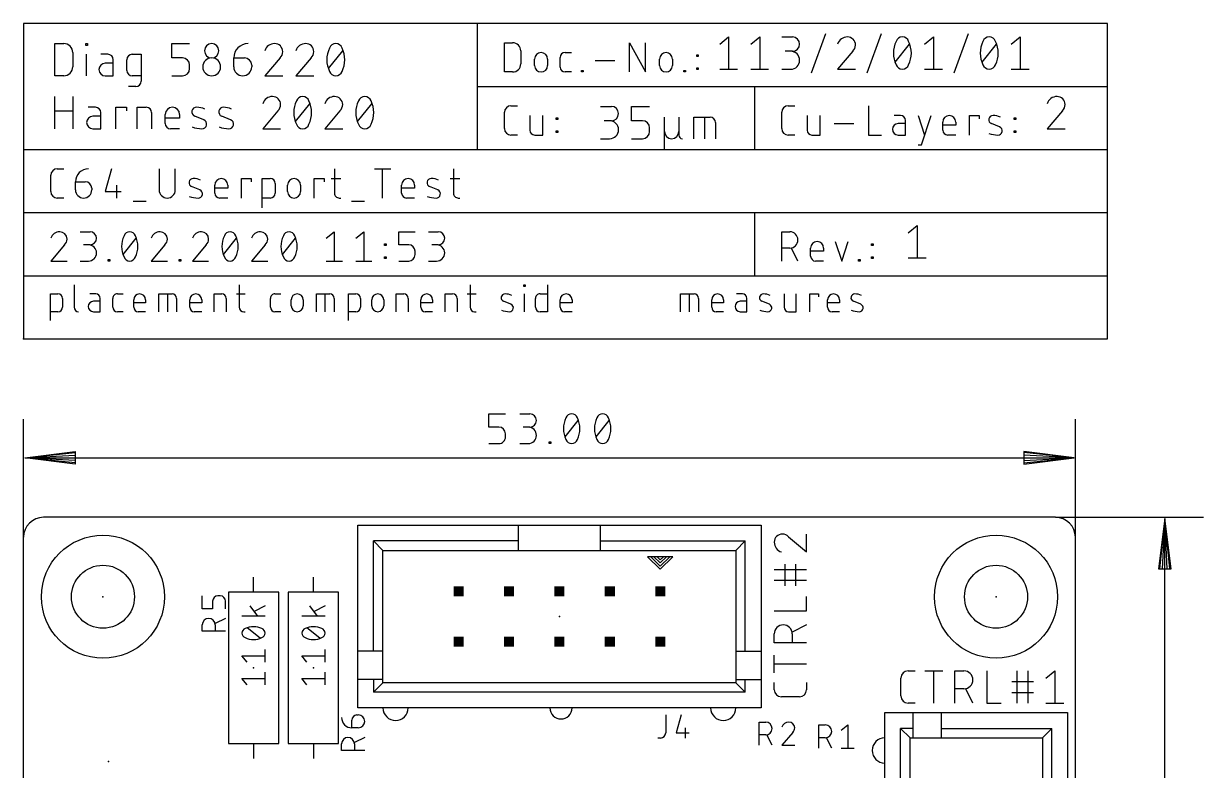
# Model space of a CAD drawing. Extents: x -7.6 to 60.9, y -11.6 to 79.9.
# Drawn here: x 0 to 59.5, y 42.2 to 79.9 of the extents above; entities that cross this region are included whole.
import ezdxf

# ---------------------------------------------------------------- set-up
doc = ezdxf.new("R2010")
doc.units = 0
for name, color, linetype in [('20', 30, 'CONTINUOUS'), ('21', 253, 'CONTINUOUS'), ('23', 7, 'CONTINUOUS'), ('25', 253, 'CONTINUOUS'), ('27', 253, 'CONTINUOUS'), ('47', 253, 'CONTINUOUS'), ('48', 213, 'CONTINUOUS'), ('51', 253, 'CONTINUOUS')]:
    doc.layers.add(name, color=color, linetype=linetype)

# ---------------------------------------------------------------- blocks, each defined once
blk = doc.blocks.new('RECT')
blk.add_solid([(-0.5, -0.5), (0.5, -0.5), (-0.5, 0.5), (0.5, 0.5)])

msp = doc.modelspace()

# ---------------------------------------------------------------- linework, layer by layer
at = {"layer": '20'}
for p, q in [((52, 55), (1, 55)), ((0, 1), (0, 54)), ((53, 1), (53, 54))]:
    msp.add_line(p, q, dxfattribs=at)
for centre, start, end in [((1, 54), 90, 180), ((52, 54), 0, 90)]:
    msp.add_arc(centre, 1, start, end, dxfattribs=at)
at = {"layer": '21'}
for p, q in [((2.5485, 66.7051), (2.5485, 65.5833)), ((10.8694, 66.7051), (10.8694, 65.5833)), ((22.5046, 66.7051), (22.5046, 65.5833)), ((25.2019, 66.6303), (25.2019, 66.7051)), ((25.2019, 66.7051), (25.2767, 66.7051)), ((25.2767, 66.6303), (25.2019, 66.6303)), ((25.2767, 66.7051), (25.2767, 66.6303)), ((26.3968, 66.7051), (26.3968, 65.3589)), ((1.3589, 64.9102), (1.3589, 66.2564)), ((1.3589, 66.2564), (1.7328, 66.2564)), ((1.9572, 66.032), (1.9572, 65.5833)), ((3.632, 66.2564), (3.3329, 66.2564)), ((3.8564, 65.3589), (3.8564, 66.032)), ((4.5006, 65.5833), (4.5006, 66.032)), ((4.725, 66.2564), (5.0241, 66.2564)), ((6.813, 65.3589), (6.813, 66.2564)), ((6.813, 66.2564), (7.4861, 66.2564)), ((7.2617, 65.3589), (7.2617, 66.2564)), ((7.7105, 66.032), (7.7105, 65.3589)), ((9.609, 65.3589), (9.609, 66.2564)), ((9.609, 66.2564), (9.983, 66.2564)), ((10.2074, 66.032), (10.2074, 65.3589)), ((10.7198, 66.2564), (11.1685, 66.2564)), ((12.44, 65.5833), (12.44, 66.032)), ((12.6643, 66.2564), (12.9635, 66.2564)), ((14.7524, 65.3589), (14.7524, 66.2564)), ((14.7524, 66.2564), (15.4255, 66.2564)), ((15.2011, 65.3589), (15.2011, 66.2564)), ((15.6498, 66.032), (15.6498, 65.3589)), ((16.3706, 64.9102), (16.3706, 66.2564)), ((16.3706, 66.2564), (16.7446, 66.2564)), ((16.969, 66.032), (16.969, 65.5833)), ((18.7804, 65.3589), (18.7804, 66.2564)), ((18.7804, 66.2564), (19.1543, 66.2564)), ((19.3787, 66.032), (19.3787, 65.3589)), ((21.2443, 65.3589), (21.2443, 66.2564)), ((21.2443, 66.2564), (21.6182, 66.2564)), ((21.8426, 66.032), (21.8426, 65.3589)), ((22.355, 66.2564), (22.8038, 66.2564)), ((25.2393, 65.3589), (25.2393, 66.2564)), ((25.7985, 65.5833), (25.7985, 66.032)), ((26.0229, 66.2564), (26.3968, 66.2564)), ((3.8564, 65.8824), (3.5199, 65.8824)), ((5.5481, 65.5833), (5.5481, 65.9572)), ((6.1464, 65.8076), (5.5481, 65.8076)), ((6.1464, 65.9572), (6.1464, 65.8076)), ((8.3771, 65.5833), (8.3771, 65.9572)), ((8.9754, 65.8076), (8.3771, 65.8076)), ((8.9754, 65.9572), (8.9754, 65.8076)), ((13.4875, 65.6581), (13.4875, 65.9572)), ((14.0858, 65.9572), (14.0858, 65.6581)), ((17.5484, 65.6581), (17.5484, 65.9572)), ((18.1467, 65.9572), (18.1467, 65.6581)), ((20.0123, 65.5833), (20.0123, 65.9572)), ((20.6106, 65.8076), (20.0123, 65.8076)), ((20.6106, 65.9572), (20.6106, 65.8076)), ((24.5594, 65.7328), (24.1854, 65.8824)), ((27.0391, 65.5833), (27.0391, 65.9572)), ((27.6374, 65.8076), (27.0391, 65.8076)), ((27.6374, 65.9572), (27.6374, 65.8076)), ((1.7328, 65.3589), (1.3589, 65.3589)), ((3.5199, 65.3589), (3.8564, 65.3589)), ((5.0241, 65.3589), (4.725, 65.3589)), ((6.1464, 65.3589), (5.7725, 65.3589)), ((8.9754, 65.3589), (8.6014, 65.3589)), ((11.0937, 65.3589), (11.1685, 65.3589)), ((12.9635, 65.3589), (12.6643, 65.3589)), ((16.7446, 65.3589), (16.3706, 65.3589)), ((20.6106, 65.3589), (20.2367, 65.3589)), ((22.729, 65.3589), (22.8038, 65.3589)), ((26.3968, 65.3589), (26.0229, 65.3589)), ((27.6374, 65.3589), (27.2635, 65.3589)), ((16.84, 48.2537), (16.84, 54.6038)), ((16.84, 54.6038), (24.9362, 54.6038)), ((24.9362, 54.6038), (29.0638, 54.6038)), ((24.9362, 53.81), (24.9362, 54.6038)), ((29.0638, 54.6038), (37.16, 54.6038)), ((29.0638, 53.81), (29.0638, 54.6038)), ((37.16, 54.6038), (37.16, 48.2537)), ((39.4526, 53.2535), (39.4526, 54.1566)), ((24.9362, 53.81), (17.6337, 53.81)), ((17.6337, 48.2537), (17.6337, 53.81)), ((18.11, 53.3338), (17.6337, 53.81)), ((24.9362, 53.3338), (24.9362, 53.81)), ((29.0638, 53.3338), (29.0638, 53.81)), ((29.0638, 53.81), (36.3663, 53.81)), ((36.3663, 53.81), (35.89, 53.3338)), ((36.3663, 48.2537), (36.3663, 53.81)), ((38.5494, 54.0211), (39.4526, 53.2535)), ((18.11, 48.2537), (18.11, 53.3338)), ((18.11, 53.3338), (24.9362, 53.3338)), ((24.9362, 53.3338), (29.0638, 53.3338)), ((29.0638, 53.3338), (35.89, 53.3338)), ((31.6038, 53.0162), (31.445, 53.0162)), ((31.445, 53.0162), (32.08, 52.3812)), ((31.7625, 53.0162), (31.6038, 53.0162)), ((31.6038, 53.0162), (32.08, 52.54)), ((31.9213, 53.0162), (31.7625, 53.0162)), ((31.7625, 53.0162), (32.08, 52.6987)), ((32.2388, 53.0162), (31.9213, 53.0162)), ((31.9213, 53.0162), (32.08, 52.8575)), ((32.08, 52.3812), (32.715, 53.0162)), ((32.08, 52.54), (32.5563, 53.0162)), ((32.08, 52.6987), (32.3975, 53.0162)), ((32.08, 52.8575), (32.2388, 53.0162)), ((32.3975, 53.0162), (32.2388, 53.0162)), ((32.5563, 53.0162), (32.3975, 53.0162)), ((32.715, 53.0162), (32.5563, 53.0162)), ((35.89, 53.3338), (35.89, 48.2537)), ((39.4526, 52.3607), (37.827, 52.3607)), ((38.3688, 51.5479), (38.3688, 52.6317)), ((38.9107, 51.5479), (38.9107, 52.6317)), ((11.5888, 51.2288), (11.5888, 51.9908)), ((14.605, 51.2288), (14.605, 51.9908)), ((39.4526, 51.8189), (37.827, 51.8189)), ((10.3187, 51.2288), (10.3187, 43.6088)), ((12.8588, 51.2288), (10.3187, 51.2288)), ((12.8588, 43.6088), (12.8588, 51.2288)), ((13.335, 51.2288), (13.335, 43.6088)), ((15.875, 51.2288), (13.335, 51.2288)), ((15.875, 43.6088), (15.875, 51.2288)), ((39.4526, 50.2865), (39.4526, 51.009)), ((37.827, 50.2865), (39.4526, 50.2865)), ((39.4526, 49.5806), (38.7301, 49.2193)), ((37.827, 48.6775), (37.827, 49.129)), ((38.7301, 49.129), (38.7301, 48.6775)), ((16.84, 46.825), (16.84, 48.2537)), ((17.6337, 48.2537), (16.84, 48.2537)), ((18.11, 48.2537), (17.6337, 48.2537)), ((18.11, 46.825), (18.11, 48.2537)), ((35.89, 48.2537), (35.89, 46.825)), ((35.89, 48.2537), (36.3663, 48.2537)), ((36.3663, 48.2537), (37.16, 48.2537)), ((37.16, 48.2537), (37.16, 46.825)), ((39.4526, 48.6775), (37.827, 48.6775)), ((37.827, 47.1573), (37.827, 48.0604)), ((39.4526, 47.6088), (37.827, 47.6088)), ((44.5699, 47.263), (44.9312, 47.263)), ((45.411, 47.263), (46.3142, 47.263)), ((45.8626, 45.6375), (45.8626, 47.263)), ((46.9312, 45.6375), (46.9312, 47.263)), ((46.9312, 47.263), (47.3828, 47.263)), ((48.5403, 47.263), (48.5403, 45.6375)), ((50.0726, 45.6375), (50.0726, 47.263)), ((50.6145, 45.6375), (50.6145, 47.263)), ((51.5072, 46.9018), (51.9588, 47.263)), ((51.9588, 47.263), (51.9588, 45.6375)), ((16.84, 45.3962), (16.84, 46.825)), ((17.6337, 46.825), (16.84, 46.825)), ((18.11, 46.825), (17.6337, 46.825)), ((17.6337, 46.825), (17.6337, 46.19)), ((18.11, 46.6662), (17.6337, 46.19)), ((18.11, 46.6662), (18.11, 46.825)), ((35.89, 46.6662), (18.11, 46.6662)), ((35.89, 46.825), (35.89, 46.6662)), ((35.89, 46.825), (36.3663, 46.825)), ((36.3663, 46.19), (35.89, 46.6662)), ((36.3663, 46.825), (37.16, 46.825)), ((36.3663, 46.19), (36.3663, 46.825)), ((37.16, 46.825), (37.16, 45.3962)), ((37.827, 46.3162), (37.827, 46.6774)), ((39.4526, 46.6774), (39.4526, 46.3162)), ((44.2087, 45.9987), (44.2087, 46.9018)), ((49.8017, 46.7212), (50.8854, 46.7212)), ((36.3663, 46.19), (17.6337, 46.19)), ((39.0913, 45.955), (38.1882, 45.955)), ((47.3828, 46.3599), (46.9312, 46.3599)), ((47.8343, 45.6375), (47.4731, 46.3599)), ((49.8017, 46.1793), (50.8854, 46.1793)), ((37.16, 45.3962), (16.84, 45.3962)), ((44.9312, 45.6375), (44.5699, 45.6375)), ((48.5403, 45.6375), (49.2628, 45.6375)), ((51.5072, 45.6375), (52.4103, 45.6375)), ((43.3962, 24.84), (43.3962, 45.16)), ((43.3962, 45.16), (44.825, 45.16)), ((44.825, 45.16), (46.2537, 45.16)), ((44.825, 44.3663), (44.825, 45.16)), ((46.2537, 45.16), (52.6038, 45.16)), ((46.2537, 44.3663), (46.2537, 45.16)), ((52.6038, 45.16), (52.6038, 37.0638)), ((44.19, 25.6337), (44.19, 44.3663)), ((44.825, 44.3663), (44.19, 44.3663)), ((44.6662, 43.89), (44.19, 44.3663)), ((44.825, 43.89), (44.825, 44.3663)), ((46.2537, 43.89), (46.2537, 44.3663)), ((46.2537, 44.3663), (51.81, 44.3663)), ((51.3338, 43.89), (51.81, 44.3663)), ((51.81, 37.0638), (51.81, 44.3663)), ((10.3187, 43.6088), (12.8588, 43.6088)), ((11.5888, 43.6088), (11.5888, 42.8468)), ((13.335, 43.6088), (15.875, 43.6088)), ((14.605, 43.6088), (14.605, 42.8468)), ((44.6662, 26.11), (44.6662, 43.89)), ((44.6662, 43.89), (44.825, 43.89)), ((44.825, 43.89), (46.2537, 43.89)), ((46.2537, 43.89), (51.3338, 43.89)), ((51.3338, 43.89), (51.3338, 37.0638))]:
    msp.add_line(p, q, dxfattribs=at)
for centre, radius in [((4, 51), 3.1), ((49, 51), 3.1), ((4, 51), 1.5875), ((49, 51), 1.5875)]:
    msp.add_circle(centre, radius, dxfattribs=at)
for centre, radius, start, end in [((1.7328, 66.032), 0.2244, 0, 90), ((3.632, 66.032), 0.2244, 0, 90), ((4.725, 66.032), 0.2244, 89.9992, 180), ((5.8473, 65.9572), 0.2992, 0, 180), ((7.4861, 66.032), 0.2244, 0, 90), ((8.6762, 65.9572), 0.2992, 0, 180), ((9.983, 66.032), 0.2244, 0, 90), ((12.6643, 66.032), 0.2244, 89.9992, 180), ((13.7866, 65.9572), 0.2992, 0, 180), ((15.4255, 66.032), 0.2244, 0, 90), ((16.7446, 66.032), 0.2244, 0, 90), ((17.8475, 65.9572), 0.2992, 0, 180), ((19.1543, 66.032), 0.2244, 0, 90), ((20.3115, 65.9572), 0.2992, 0, 180), ((21.6182, 66.032), 0.2244, 0, 90), ((24.2574, 66.0625), 0.1939, 89.181, 248.1986), ((24.2481, 65.4071), 0.8493, 65.7609, 89.181), ((26.0229, 66.032), 0.2244, 89.9992, 180), ((27.3382, 65.9572), 0.2992, 0, 180), ((1.7328, 65.5833), 0.2244, 270.0008, 0), ((2.7729, 65.5833), 0.2244, 180, 270), ((3.5199, 65.6207), 0.2618, 90, 270), ((4.725, 65.5833), 0.2244, 180, 270), ((5.7725, 65.5833), 0.2244, 180, 270), ((8.6014, 65.5833), 0.2244, 180, 270), ((11.0937, 65.5833), 0.2244, 180, 270), ((12.6643, 65.5833), 0.2244, 180, 270), ((13.7866, 65.6581), 0.2992, 180, 0), ((16.7446, 65.5833), 0.2244, 270.0008, 0), ((17.8475, 65.6581), 0.2992, 180, 0), ((20.2367, 65.5833), 0.2244, 180, 270), ((22.729, 65.5833), 0.2244, 180, 270), ((24.5027, 66.6272), 1.2684, 250.2096, 269.181), ((24.4874, 65.5528), 0.1939, 269.181, 68.1986), ((26.0229, 65.5833), 0.2244, 180, 270), ((27.2635, 65.5833), 0.2244, 180, 270), ((38.2334, 53.7502), 0.4064, 90, 180), ((38.2334, 53.7201), 0.4365, 43.6033, 90), ((38.3491, 53.7502), 0.5221, 180.0001, 252.0552), ((38.2785, 49.129), 0.4516, 0, 180), ((44.5699, 46.9018), 0.3612, 90.0005, 180), ((47.3828, 46.8115), 0.4516, 270, 90), ((38.1882, 46.3162), 0.3613, 180.001, 270), ((39.0913, 46.3162), 0.3612, 270, 0), ((44.5699, 45.9987), 0.3612, 180, 270), ((18.745, 45.3962), 0.635, 180, 0), ((27.0794, 45.3962), 0.5556, 180, 0), ((35.255, 45.3962), 0.635, 180, 0), ((43.3962, 43.255), 0.635, 90, 270)]:
    msp.add_arc(centre, radius, start, end, dxfattribs=at)
at = {"layer": '23'}
for p in [(0, 64), (4, 51), (49, 51), (27, 50), (11.5888, 47.4188), (14.605, 47.4188), (4.2862, 42.7037)]:
    msp.add_point(p, dxfattribs=at)
at = {"layer": '25'}
for p, q in [((9.0046, 50.3938), (9.0046, 51.043)), ((9.5238, 50.7833), (9.5238, 50.3938)), ((9.9133, 51.043), (9.7835, 51.043)), ((10.173, 50.3938), (10.173, 50.7833)), ((9.5238, 50.3938), (9.0046, 50.3938)), ((9.0046, 49.2582), (9.0046, 49.5828)), ((10.173, 49.9073), (9.6537, 49.6477)), ((9.6537, 49.5828), (9.6537, 49.2582)), ((10.173, 49.2582), (9.0046, 49.2582)), ((16.5401, 44.3938), (16.5401, 44.7833)), ((16.7997, 45.043), (16.8646, 45.043)), ((32.3552, 45.0467), (32.3552, 44.1379)), ((33.1422, 45.0467), (32.8826, 44.1379)), ((37.0695, 43.5158), (37.0695, 44.6842)), ((37.0695, 44.6842), (37.3941, 44.6842)), ((16.8646, 44.3938), (16.5401, 44.3938)), ((32.8826, 44.1379), (33.5317, 44.1379)), ((33.3369, 44.3976), (33.3369, 43.8783)), ((37.3941, 44.0351), (37.0695, 44.0351)), ((37.7187, 43.5158), (37.459, 44.0351)), ((38.7569, 44.1649), (38.2052, 43.5158)), ((40.0695, 43.3733), (40.0695, 44.5417)), ((40.0695, 44.5417), (40.3941, 44.5417)), ((41.2052, 44.2821), (41.5297, 44.5417)), ((41.5297, 44.5417), (41.5297, 43.3733)), ((16.0208, 43.2582), (16.0208, 43.5828)), ((17.1892, 43.9073), (16.6699, 43.6477)), ((16.6699, 43.5828), (16.6699, 43.2582)), ((32.0956, 43.8783), (31.9657, 43.8783)), ((38.2052, 43.5158), (38.8543, 43.5158)), ((40.3941, 43.8926), (40.0695, 43.8926)), ((40.7187, 43.3733), (40.459, 43.8926)), ((17.1892, 43.2582), (16.0208, 43.2582)), ((41.2052, 43.3733), (41.8543, 43.3733))]:
    msp.add_line(p, q, dxfattribs=at)
for centre, radius, start, end in [((9.7835, 50.7833), 0.2596, 90, 180), ((9.9133, 50.7833), 0.2596, 0, 90), ((9.3291, 49.5828), 0.3246, 0, 180), ((16.5401, 44.9131), 0.5193, 180.0007, 270), ((16.7997, 44.7833), 0.2596, 90, 180), ((16.8646, 44.7184), 0.3246, 270, 90), ((37.3941, 44.3596), 0.3246, 270, 90), ((38.5622, 44.3089), 0.3753, 90.0001, 162.0549), ((38.5622, 44.3921), 0.2921, 0, 90), ((32.0956, 44.1379), 0.2596, 270, 0), ((38.5405, 44.3921), 0.3138, 313.604, 359.9996), ((40.3941, 44.2171), 0.3246, 270, 90), ((16.3454, 43.5828), 0.3246, 0, 180)]:
    msp.add_arc(centre, radius, start, end, dxfattribs=at)
at = {"layer": '27'}
for p, q in [((11.394, 50.543), (11.7835, 50.0237)), ((12.173, 50.543), (11.6212, 50.2508)), ((14.4103, 50.543), (14.7997, 50.0237)), ((15.1892, 50.543), (14.6375, 50.2508)), ((12.173, 50.0237), (11.0046, 50.0237)), ((15.1892, 50.0237), (14.0208, 50.0237)), ((11.9133, 48.9052), (11.2642, 49.4245)), ((14.9296, 48.9052), (14.2804, 49.4245)), ((12.173, 47.6973), (12.173, 48.3464)), ((15.1892, 47.6973), (15.1892, 48.3464)), ((11.2642, 47.6973), (11.0046, 48.0219)), ((11.0046, 48.0219), (12.173, 48.0219)), ((14.2804, 47.6973), (14.0208, 48.0219)), ((14.0208, 48.0219), (15.1892, 48.0219)), ((12.173, 46.5543), (12.173, 47.2034)), ((15.1892, 46.5543), (15.1892, 47.2034)), ((11.2642, 46.5543), (11.0046, 46.8789)), ((11.0046, 46.8789), (12.173, 46.8789)), ((14.2804, 46.5543), (14.0208, 46.8789)), ((14.0208, 46.8789), (15.1892, 46.8789))]:
    msp.add_line(p, q, dxfattribs=at)
for centre, radius, start, end in [((11.2447, 49.1649), 0.2402, 108.924, 180.0001), ((11.5888, 48.5266), 0.9629, 90.0001, 115.9889), ((11.5888, 48.5265), 0.9629, 64.0112, 90), ((11.9328, 49.1649), 0.2402, 0, 71.0747), ((14.261, 49.1649), 0.2402, 108.924, 180.0001), ((14.605, 48.5266), 0.9629, 90.0001, 115.9889), ((14.605, 48.5265), 0.9629, 64.0112, 90), ((14.949, 49.1649), 0.2402, 0, 71.0747), ((11.2447, 49.1649), 0.2402, 180, 251.0758), ((11.5888, 49.8032), 0.9629, 244.0111, 269.9999), ((11.5888, 49.8032), 0.9629, 270, 295.9888), ((11.9328, 49.1649), 0.2402, 288.9254, 359.9998), ((14.261, 49.1649), 0.2402, 180, 251.0758), ((14.605, 49.8032), 0.9629, 244.0111, 269.9999), ((14.605, 49.8032), 0.9629, 270, 295.9888), ((14.949, 49.1649), 0.2402, 288.9254, 359.9998)]:
    msp.add_arc(centre, radius, start, end, dxfattribs=at)
at = {"layer": '47'}
for p, q in [((33.1089, 65.3589), (33.1089, 66.2564)), ((33.1089, 66.2564), (33.782, 66.2564)), ((33.5576, 65.3589), (33.5576, 66.2564)), ((34.0064, 66.032), (34.0064, 65.3589)), ((36.2246, 66.2564), (35.9255, 66.2564)), ((36.449, 65.3589), (36.449, 66.032)), ((38.3232, 66.2564), (38.3232, 65.5833)), ((38.9215, 65.3589), (38.9215, 66.2564)), ((39.6105, 65.3589), (39.6105, 66.2564)), ((39.6105, 66.2564), (40.0593, 66.2564)), ((40.0593, 66.2564), (40.0593, 66.1068)), ((34.673, 65.5833), (34.673, 65.9572)), ((35.2713, 65.8076), (34.673, 65.8076)), ((35.2713, 65.9572), (35.2713, 65.8076)), ((36.449, 65.8824), (36.1125, 65.8824)), ((37.5774, 65.7328), (37.2034, 65.8824)), ((40.5134, 65.5833), (40.5134, 65.9572)), ((41.1117, 65.8076), (40.5134, 65.8076)), ((41.1117, 65.9572), (41.1117, 65.8076)), ((42.1859, 65.7328), (41.8119, 65.8824)), ((35.2713, 65.3589), (34.8973, 65.3589)), ((36.1125, 65.3589), (36.449, 65.3589)), ((38.5476, 65.3589), (38.9215, 65.3589)), ((41.1117, 65.3589), (40.7378, 65.3589)), ((23.4487, 59.5468), (23.4487, 60.2128)), ((23.4487, 60.2128), (24.2813, 60.2128)), ((25.0118, 60.2128), (25.5114, 60.2128)), ((0, 54), (0, 59.95)), ((23.9482, 59.5468), (23.4487, 59.5468)), ((25.5114, 59.5468), (25.1783, 59.5468)), ((27.2834, 59.0472), (27.9495, 59.8798)), ((28.8466, 59.0472), (29.5126, 59.8798)), ((53, 53.5), (53, 59.95)), ((24.2813, 59.0472), (24.2813, 59.2137)), ((0.065, 58), (2.6, 58.3192)), ((2.6, 58.3192), (2.6, 57.6808)), ((23.4487, 58.7142), (23.9482, 58.7142)), ((25.0118, 58.7142), (25.4281, 58.7142)), ((26.4807, 58.7142), (26.4807, 58.7975)), ((26.4807, 58.7975), (26.5639, 58.7975)), ((26.5639, 58.7142), (26.4807, 58.7142)), ((26.5639, 58.7975), (26.5639, 58.7142)), ((52.935, 58), (50.4, 58.3192)), ((50.4, 58.3192), (50.4, 57.6808)), ((0.065, 58), (2.6, 58.26)), ((0.065, 58), (2.6, 58.13)), ((0.065, 58), (52.935, 58)), ((2.6, 57.6808), (0.065, 58)), ((2.6, 57.87), (0.065, 58)), ((2.6, 57.74), (0.065, 58)), ((52.935, 58), (50.4, 58.26)), ((52.935, 58), (50.4, 58.13)), ((50.4, 57.6808), (52.935, 58)), ((50.4, 57.87), (52.935, 58)), ((50.4, 57.74), (52.935, 58)), ((52, 55), (59.45, 55)), ((57.5, 54.935), (57.1808, 52.4)), ((57.5, 54.935), (57.24, 52.4)), ((57.5, 54.935), (57.37, 52.4)), ((57.5, 0.065), (57.5, 54.935)), ((57.8192, 52.4), (57.5, 54.935)), ((57.63, 52.4), (57.5, 54.935)), ((57.76, 52.4), (57.5, 54.935)), ((57.1808, 52.4), (57.8192, 52.4))]:
    msp.add_line(p, q, dxfattribs=at)
for centre, radius, start, end in [((33.782, 66.032), 0.2244, 0, 90), ((34.9721, 65.9572), 0.2992, 0, 180), ((36.2246, 66.032), 0.2244, 0, 90), ((37.2755, 66.0625), 0.1939, 89.181, 248.1986), ((37.2661, 65.4071), 0.8493, 65.7609, 89.181), ((40.8126, 65.9572), 0.2992, 0, 180), ((41.8839, 66.0625), 0.1939, 89.181, 248.1986), ((41.8746, 65.4071), 0.8493, 65.7609, 89.181), ((34.8973, 65.5833), 0.2244, 180, 270), ((36.1125, 65.6207), 0.2618, 90, 270), ((37.5207, 66.6272), 1.2684, 250.2096, 269.181), ((37.5054, 65.5528), 0.1939, 269.181, 68.1986), ((38.5476, 65.5833), 0.2244, 180, 270), ((40.7378, 65.5833), 0.2244, 180, 270), ((42.1292, 66.6272), 1.2684, 250.2096, 269.181), ((42.1138, 65.5528), 0.1939, 269.181, 68.1986), ((25.5114, 59.8798), 0.333, 270, 90), ((27.6165, 59.9048), 0.308, 90, 161.0754), ((27.6165, 59.9048), 0.308, 18.9245, 90.0001), ((29.1796, 59.9048), 0.308, 90, 161.0754), ((29.1796, 59.9048), 0.308, 18.9245, 90.0001), ((23.9482, 59.2137), 0.333, 0, 90), ((25.4281, 59.1305), 0.4163, 270, 90), ((28.4352, 59.4635), 1.235, 154.011, 180.0001), ((28.4352, 59.4635), 1.235, 180, 205.9888), ((26.7978, 59.4635), 1.235, 359.9999, 25.989), ((26.7978, 59.4635), 1.235, 334.0112, 0), ((29.9983, 59.4635), 1.235, 154.011, 180.0001), ((29.9983, 59.4635), 1.235, 180, 205.9888), ((28.3609, 59.4635), 1.235, 359.9999, 25.989), ((28.3609, 59.4635), 1.235, 334.0112, 0), ((23.9482, 59.0472), 0.333, 270, 0.0005), ((27.6165, 59.0222), 0.308, 198.9247, 270.0001), ((27.6165, 59.0222), 0.308, 270, 341.0751), ((29.1796, 59.0222), 0.308, 198.9247, 270.0001), ((29.1796, 59.0222), 0.308, 270, 341.0751)]:
    msp.add_arc(centre, radius, start, end, dxfattribs=at)
at = {"layer": '48'}
for p, q in [((22.86, 79.875), (0, 79.875)), ((0, 79.875), (0, 73.525)), ((54.61, 79.875), (22.86, 79.875)), ((22.86, 79.875), (22.86, 76.7)), ((54.61, 76.7), (54.61, 79.875)), ((35.0762, 78.8406), (35.5278, 79.2018)), ((35.5278, 79.2018), (35.5278, 77.5762)), ((36.6393, 78.8406), (37.0909, 79.2018)), ((37.0909, 79.2018), (37.0909, 77.5762)), ((38.2024, 79.2018), (38.7443, 79.2018)), ((39.6996, 77.3956), (40.422, 79.3824)), ((42.5132, 77.3956), (43.2357, 79.3824)), ((45.3928, 78.8406), (45.8444, 79.2018)), ((45.8444, 79.2018), (45.8444, 77.5762)), ((46.8899, 77.3956), (47.6124, 79.3824)), ((49.7695, 78.8406), (50.2211, 79.2018)), ((50.2211, 79.2018), (50.2211, 77.5762)), ((1.5762, 77.2432), (1.5762, 78.8688)), ((1.5762, 78.8688), (2.0278, 78.8688)), ((3.1289, 78.7785), (3.1289, 78.8688)), ((3.1289, 78.8688), (3.2192, 78.8688)), ((3.2192, 78.7785), (3.1289, 78.7785)), ((3.2192, 78.8688), (3.2192, 78.7785)), ((7.464, 78.1463), (7.464, 78.8688)), ((7.464, 78.8688), (8.3671, 78.8688)), ((15.3699, 77.6044), (16.0924, 78.5076)), ((24.2316, 77.4366), (24.2316, 78.9098)), ((24.2316, 78.9098), (24.6408, 78.9098)), ((25.05, 78.5006), (25.05, 77.8458)), ((30.5248, 77.4366), (30.5248, 78.9098)), ((30.5248, 78.9098), (31.3432, 77.4366)), ((31.3432, 77.4366), (31.3432, 78.9098)), ((38.7443, 78.4793), (38.3831, 78.4793)), ((41.7837, 78.4793), (41.0161, 77.5762)), ((43.92, 77.9374), (44.6425, 78.8406)), ((48.2967, 77.9374), (49.0192, 78.8406)), ((2.4793, 78.4172), (2.4793, 77.6948)), ((3.174, 77.2432), (3.174, 78.3269)), ((4.247, 78.3269), (3.8858, 78.3269)), ((4.5179, 77.2432), (4.5179, 78.056)), ((5.2023, 77.5141), (5.2023, 78.056)), ((5.4732, 78.3269), (5.9247, 78.3269)), ((5.9247, 78.3269), (5.9247, 76.9723)), ((8.0058, 78.1463), (7.464, 78.1463)), ((10.5902, 78.1463), (11.1321, 78.1463)), ((10.5902, 77.6948), (10.5902, 78.1463)), ((12.921, 78.1463), (12.1533, 77.2432)), ((14.4841, 78.1463), (13.7164, 77.2432)), ((25.7505, 77.764), (25.7505, 78.0914)), ((26.4052, 78.0914), (26.4052, 77.764)), ((27.041, 77.6821), (27.041, 78.1732)), ((27.2865, 78.4187), (27.6139, 78.4187)), ((28.8077, 78.0095), (29.7898, 78.0095)), ((32.0436, 77.764), (32.0436, 78.0914)), ((32.6984, 78.0914), (32.6984, 77.764)), ((33.9158, 78.2141), (33.9158, 78.296)), ((33.9158, 78.296), (33.9976, 78.296)), ((33.9976, 78.2141), (33.9158, 78.2141)), ((33.9976, 78.296), (33.9976, 78.2141)), ((4.5179, 77.8754), (4.1115, 77.8754)), ((8.3671, 77.6044), (8.3671, 77.7851)), ((11.4933, 77.7851), (11.4933, 77.6948)), ((24.6408, 77.4366), (24.2316, 77.4366)), ((27.6139, 77.4366), (27.2865, 77.4366)), ((28.1181, 77.4366), (28.1181, 77.5184)), ((28.1181, 77.5184), (28.2, 77.5184)), ((28.2, 77.4366), (28.1181, 77.4366)), ((28.2, 77.5184), (28.2, 77.4366)), ((33.2716, 77.4366), (33.2716, 77.5184)), ((33.2716, 77.5184), (33.3534, 77.5184)), ((33.3534, 77.4366), (33.2716, 77.4366)), ((33.3534, 77.5184), (33.3534, 77.4366)), ((33.9158, 77.5594), (33.9158, 77.6412)), ((33.9158, 77.6412), (33.9976, 77.6412)), ((33.9976, 77.5594), (33.9158, 77.5594)), ((33.9976, 77.6412), (33.9976, 77.5594)), ((35.0762, 77.5762), (35.9793, 77.5762)), ((36.6393, 77.5762), (37.5424, 77.5762)), ((38.2024, 77.5762), (38.654, 77.5762)), ((41.0161, 77.5762), (41.9192, 77.5762)), ((45.3928, 77.5762), (46.2959, 77.5762)), ((49.7695, 77.5762), (50.6726, 77.5762)), ((2.0278, 77.2432), (1.5762, 77.2432)), ((4.1115, 77.2432), (4.5179, 77.2432)), ((5.6538, 76.7013), (5.2926, 76.7013)), ((5.9247, 77.2432), (5.4732, 77.2432)), ((7.464, 77.2432), (8.0058, 77.2432)), ((12.1533, 77.2432), (13.0564, 77.2432)), ((13.7164, 77.2432), (14.6196, 77.2432)), ((22.86, 76.7), (22.86, 73.525)), ((22.86, 76.7), (36.83, 76.7)), ((36.83, 76.7), (54.61, 76.7)), ((36.83, 76.7), (36.83, 73.525)), ((54.61, 73.525), (54.61, 76.7)), ((1.5762, 74.5762), (1.5762, 76.2018)), ((2.4793, 76.2018), (2.4793, 74.5762)), ((3.6218, 75.6599), (3.2605, 75.6599)), ((4.6449, 74.5762), (4.6449, 75.6599)), ((4.6449, 75.6599), (5.1868, 75.6599)), ((5.1868, 75.6599), (5.1868, 75.4793)), ((5.7306, 74.5762), (5.7306, 75.6599)), ((5.7306, 75.6599), (6.1822, 75.6599)), ((13.7025, 74.9374), (14.425, 75.8406)), ((16.8288, 74.9374), (17.5513, 75.8406)), ((24.559, 75.7348), (24.8864, 75.7348)), ((29.0762, 75.7018), (29.6181, 75.7018)), ((30.6393, 74.9793), (30.6393, 75.7018)), ((30.6393, 75.7018), (31.5424, 75.7018)), ((38.529, 75.7348), (38.8564, 75.7348)), ((42.5708, 75.7348), (42.5708, 74.2616)), ((1.5762, 75.4793), (2.4793, 75.4793)), ((3.8927, 75.2084), (3.4863, 75.2084)), ((3.8927, 74.5762), (3.8927, 75.389)), ((6.4531, 75.389), (6.4531, 74.5762)), ((7.1374, 74.8471), (7.1374, 75.2987)), ((7.8599, 75.1181), (7.1374, 75.1181)), ((7.8599, 75.2987), (7.8599, 75.1181)), ((9.0792, 75.0278), (8.6276, 75.2084)), ((10.4339, 75.0278), (9.9823, 75.2084)), ((12.8168, 75.4793), (12.0491, 74.5762)), ((15.943, 75.4793), (15.1754, 74.5762)), ((24.2316, 74.589), (24.2316, 75.4074)), ((25.5077, 75.2437), (25.5077, 74.5071)), ((26.1624, 74.2616), (26.1624, 75.2437)), ((26.8347, 75.0391), (26.8347, 75.121)), ((26.8347, 75.121), (26.9166, 75.121)), ((26.9166, 75.0391), (26.8347, 75.0391)), ((26.9166, 75.121), (26.9166, 75.0391)), ((29.6181, 74.9793), (29.2568, 74.9793)), ((31.1812, 74.9793), (30.6393, 74.9793)), ((32.2919, 73.5343), (32.2919, 75.1599)), ((33.0143, 75.1599), (33.0143, 74.4374)), ((33.7795, 74.0762), (33.7795, 75.1599)), ((33.7795, 75.1599), (34.5923, 75.1599)), ((34.3213, 74.0762), (34.3213, 75.1599)), ((38.2016, 74.589), (38.2016, 75.4074)), ((39.4777, 75.2437), (39.4777, 74.5071)), ((40.1324, 74.2616), (40.1324, 75.2437)), ((44.1889, 75.2437), (43.8615, 75.2437)), ((44.4344, 74.2616), (44.4344, 74.9982)), ((45.0771, 75.2437), (45.4045, 74.2616)), ((45.2408, 73.7705), (45.7319, 75.2437)), ((46.3159, 74.5071), (46.3159, 74.9164)), ((46.9707, 74.9164), (46.9707, 74.7527)), ((47.6643, 74.2616), (47.6643, 75.2437)), ((47.6643, 75.2437), (48.1553, 75.2437)), ((48.1553, 75.2437), (48.1553, 75.08)), ((49.9224, 75.0391), (49.9224, 75.121)), ((49.9224, 75.121), (50.0043, 75.121)), ((50.0043, 75.0391), (49.9224, 75.0391)), ((50.0043, 75.121), (50.0043, 75.0391)), ((52.3438, 75.4793), (51.5762, 74.5762)), ((3.4863, 74.5762), (3.8927, 74.5762)), ((7.8599, 74.5762), (7.4084, 74.5762)), ((12.0491, 74.5762), (12.9522, 74.5762)), ((15.1754, 74.5762), (16.0785, 74.5762)), ((26.8347, 74.3844), (26.8347, 74.4662)), ((26.8347, 74.4662), (26.9166, 74.4662)), ((26.9166, 74.3844), (26.8347, 74.3844)), ((26.9166, 74.4662), (26.9166, 74.3844)), ((31.5424, 74.4374), (31.5424, 74.6181)), ((33.0143, 74.4374), (33.0143, 74.2568)), ((34.8632, 74.889), (34.8632, 74.0762)), ((40.8501, 74.8345), (41.8322, 74.8345)), ((44.4344, 74.8345), (44.0661, 74.8345)), ((46.9707, 74.7527), (46.3159, 74.7527)), ((49.1769, 74.6708), (48.7677, 74.8345)), ((49.9224, 74.3844), (49.9224, 74.4662)), ((49.9224, 74.4662), (50.0043, 74.4662)), ((50.0043, 74.3844), (49.9224, 74.3844)), ((50.0043, 74.4662), (50.0043, 74.3844)), ((51.5762, 74.5762), (52.4793, 74.5762)), ((24.8864, 74.2616), (24.559, 74.2616)), ((25.7532, 74.2616), (26.1624, 74.2616)), ((29.0762, 74.0762), (29.5278, 74.0762)), ((30.6393, 74.0762), (31.1812, 74.0762)), ((38.8564, 74.2616), (38.529, 74.2616)), ((39.7232, 74.2616), (40.1324, 74.2616)), ((42.5708, 74.2616), (43.2256, 74.2616)), ((44.0661, 74.2616), (44.4344, 74.2616)), ((45.0771, 73.7705), (45.2408, 73.7705)), ((46.9707, 74.2616), (46.5615, 74.2616)), ((0, 73.525), (0, 70.35)), ((0, 73.525), (22.86, 73.525)), ((22.86, 73.525), (36.83, 73.525)), ((36.83, 73.525), (54.61, 73.525)), ((54.61, 70.35), (54.61, 73.525)), ((1.699, 72.5598), (2.0264, 72.5598)), ((4.4293, 72.5598), (4.102, 71.414)), ((6.8274, 72.5598), (6.8274, 71.4958)), ((7.6458, 71.4958), (7.6458, 72.5598)), ((15.6635, 72.5598), (15.6635, 71.3321)), ((17.6794, 72.5598), (18.4978, 72.5598)), ((18.0886, 71.0866), (18.0886, 72.5598)), ((21.6593, 72.5598), (21.6593, 71.3321)), ((1.3716, 71.414), (1.3716, 72.2324)), ((10.9829, 71.0866), (10.9829, 72.0687)), ((10.9829, 72.0687), (11.474, 72.0687)), ((11.474, 72.0687), (11.474, 71.905)), ((12.0222, 70.5955), (12.0222, 72.0687)), ((12.0222, 72.0687), (12.4314, 72.0687)), ((14.6498, 71.0866), (14.6498, 72.0687)), ((14.6498, 72.0687), (15.1409, 72.0687)), ((15.1409, 72.0687), (15.1409, 71.905)), ((15.4998, 72.0687), (15.9908, 72.0687)), ((21.4956, 72.0687), (21.9867, 72.0687)), ((2.6154, 71.905), (3.1064, 71.905)), ((2.6154, 71.4958), (2.6154, 71.905)), ((3.4338, 71.5777), (3.4338, 71.4958)), ((4.102, 71.414), (4.9204, 71.414)), ((4.6749, 71.7414), (4.6749, 71.0866)), ((8.8782, 71.4958), (8.469, 71.6595)), ((9.6346, 71.3321), (9.6346, 71.7414)), ((10.2893, 71.5777), (9.6346, 71.5777)), ((10.2893, 71.7414), (10.2893, 71.5777)), ((12.6769, 71.8232), (12.6769, 71.3321)), ((13.3015, 71.414), (13.3015, 71.7414)), ((13.9562, 71.7414), (13.9562, 71.414)), ((19.0496, 71.3321), (19.0496, 71.7414)), ((19.7043, 71.5777), (19.0496, 71.5777)), ((19.7043, 71.7414), (19.7043, 71.5777)), ((20.8699, 71.4958), (20.4607, 71.6595)), ((2.0264, 71.0866), (1.699, 71.0866)), ((5.5217, 70.9229), (6.1765, 70.9229)), ((10.2893, 71.0866), (9.8801, 71.0866)), ((12.4314, 71.0866), (12.0222, 71.0866)), ((15.909, 71.0866), (15.9908, 71.0866)), ((16.5224, 70.9229), (17.1771, 70.9229)), ((19.7043, 71.0866), (19.2951, 71.0866)), ((21.9048, 71.0866), (21.9867, 71.0866)), ((0, 70.35), (0, 67.175)), ((0, 70.35), (36.83, 70.35)), ((36.83, 70.35), (54.61, 70.35)), ((36.83, 70.35), (36.83, 67.175)), ((54.61, 67.175), (54.61, 70.35)), ((44.5762, 69.3406), (45.0278, 69.7018)), ((45.0278, 69.7018), (45.0278, 68.0762)), ((2.8582, 69.3848), (3.3492, 69.3848)), ((5.0212, 68.239), (5.676, 69.0574)), ((10.0756, 68.239), (10.7303, 69.0574)), ((13.0487, 68.239), (13.7035, 69.0574)), ((15.2463, 69.0574), (15.6555, 69.3848)), ((15.6555, 69.3848), (15.6555, 67.9116)), ((16.7329, 69.0574), (17.1421, 69.3848)), ((17.1421, 69.3848), (17.1421, 67.9116)), ((18.9132, 68.73), (18.9132, 69.3848)), ((18.9132, 69.3848), (19.7316, 69.3848)), ((20.3997, 69.3848), (20.8908, 69.3848)), ((38.2016, 67.9116), (38.2016, 69.3848)), ((38.2016, 69.3848), (38.6108, 69.3848)), ((2.0673, 68.73), (1.3716, 67.9116)), ((3.3492, 68.73), (3.0219, 68.73)), ((7.1216, 68.73), (6.426, 67.9116)), ((9.2028, 68.73), (8.5072, 67.9116)), ((12.176, 68.73), (11.4803, 67.9116)), ((18.1913, 68.6891), (18.1913, 68.771)), ((18.1913, 68.771), (18.2732, 68.771)), ((18.2732, 68.6891), (18.1913, 68.6891)), ((18.2732, 68.771), (18.2732, 68.6891)), ((19.4042, 68.73), (18.9132, 68.73)), ((19.7316, 68.239), (19.7316, 68.4027)), ((20.8908, 68.73), (20.5634, 68.73)), ((38.6108, 68.5664), (38.2016, 68.5664)), ((39.02, 67.9116), (38.6927, 68.5664)), ((39.6596, 68.1571), (39.6596, 68.5664)), ((40.3143, 68.4027), (39.6596, 68.4027)), ((40.3143, 68.5664), (40.3143, 68.4027)), ((40.8984, 68.8937), (41.2258, 67.9116)), ((41.2258, 67.9116), (41.5532, 68.8937)), ((42.721, 68.6891), (42.721, 68.771)), ((42.721, 68.771), (42.8028, 68.771)), ((42.8028, 68.6891), (42.721, 68.6891)), ((42.8028, 68.771), (42.8028, 68.6891)), ((1.3716, 67.9116), (2.19, 67.9116)), ((2.8582, 67.9116), (3.2674, 67.9116)), ((4.2671, 67.9116), (4.2671, 67.9934)), ((4.2671, 67.9934), (4.3489, 67.9934)), ((4.3489, 67.9116), (4.2671, 67.9116)), ((4.3489, 67.9934), (4.3489, 67.9116)), ((6.426, 67.9116), (7.2444, 67.9116)), ((7.8349, 67.9116), (7.8349, 67.9934)), ((7.8349, 67.9934), (7.9167, 67.9934)), ((7.9167, 67.9116), (7.8349, 67.9116)), ((7.9167, 67.9934), (7.9167, 67.9116)), ((8.5072, 67.9116), (9.3256, 67.9116)), ((11.4803, 67.9116), (12.2987, 67.9116)), ((15.2463, 67.9116), (16.0647, 67.9116)), ((16.7329, 67.9116), (17.5513, 67.9116)), ((18.1913, 68.0344), (18.1913, 68.1162)), ((18.1913, 68.1162), (18.2732, 68.1162)), ((18.2732, 68.0344), (18.1913, 68.0344)), ((18.2732, 68.1162), (18.2732, 68.0344)), ((18.9132, 67.9116), (19.4042, 67.9116)), ((20.3997, 67.9116), (20.809, 67.9116)), ((40.3143, 67.9116), (39.9051, 67.9116)), ((42.0768, 67.9116), (42.0768, 67.9934)), ((42.0768, 67.9934), (42.1586, 67.9934)), ((42.1586, 67.9116), (42.0768, 67.9116)), ((42.1586, 67.9934), (42.1586, 67.9116)), ((42.721, 68.0344), (42.721, 68.1162)), ((42.721, 68.1162), (42.8028, 68.1162)), ((42.8028, 68.0344), (42.721, 68.0344)), ((42.8028, 68.1162), (42.8028, 68.0344)), ((44.5762, 68.0762), (45.4793, 68.0762)), ((0, 67.175), (0, 64)), ((0, 67.175), (36.83, 67.175)), ((36.83, 67.175), (54.61, 67.175)), ((54.61, 64), (54.61, 67.175)), ((0, 64), (54.61, 64))]:
    msp.add_line(p, q, dxfattribs=at)
for centre, radius, start, end in [((38.7443, 78.8406), 0.3612, 270, 90), ((41.5128, 78.6797), 0.5221, 90.0001, 162.0549), ((41.5128, 78.7954), 0.4064, 0, 90), ((44.2812, 78.8676), 0.3342, 90.0001, 161.0756), ((44.2812, 78.8676), 0.3342, 18.9248, 90), ((48.658, 78.8676), 0.3342, 90.0001, 161.0756), ((48.658, 78.8676), 0.3342, 18.9248, 90), ((2.0278, 78.4172), 0.4516, 0, 90), ((9.4786, 78.5076), 0.3612, 0, 180), ((9.4786, 78.5076), 0.3612, 180, 0), ((11.3127, 78.1463), 0.7225, 90.0002, 180), ((12.65, 78.3467), 0.5221, 90.0001, 162.0549), ((12.65, 78.4624), 0.4064, 0, 90), ((14.2132, 78.3467), 0.5221, 90.0001, 162.0549), ((14.2132, 78.4624), 0.4064, 0, 90), ((16.6192, 78.056), 1.3396, 154.0109, 180.0001), ((15.7311, 78.5346), 0.3342, 90.0001, 161.0756), ((15.7311, 78.5346), 0.3342, 18.9248, 90), ((14.8431, 78.056), 1.3396, 360, 25.9891), ((24.6408, 78.5006), 0.4092, 359.9996, 90), ((38.654, 78.0278), 0.4516, 270, 90), ((41.4827, 78.7954), 0.4365, 313.6036, 359.9997), ((45.1693, 78.389), 1.3396, 154.0109, 180.0001), ((43.3932, 78.389), 1.3396, 360, 25.9891), ((49.546, 78.389), 1.3396, 154.0109, 180.0001), ((47.7699, 78.389), 1.3396, 360, 25.9891), ((4.247, 78.056), 0.2709, 0, 90), ((5.4732, 78.056), 0.2709, 90, 180), ((8.0058, 77.7851), 0.3612, 0, 90), ((9.4786, 77.6948), 0.4516, 0, 180), ((11.1321, 77.7851), 0.3612, 0, 90), ((12.6199, 78.4624), 0.4365, 313.6036, 359.9997), ((14.183, 78.4624), 0.4365, 313.6036, 359.9997), ((16.6192, 78.056), 1.3396, 180, 205.9889), ((14.843, 78.056), 1.3396, 334.0111, 360), ((26.0778, 78.0914), 0.3274, 0, 180), ((27.2865, 78.1732), 0.2455, 90, 180), ((32.371, 78.0914), 0.3274, 0, 180), ((45.1693, 78.389), 1.3396, 180, 205.9889), ((43.3931, 78.389), 1.3396, 334.0111, 360), ((49.546, 78.389), 1.3396, 180, 205.9889), ((47.7699, 78.389), 1.3396, 334.0111, 360), ((2.0278, 77.6948), 0.4516, 269.9996, 0), ((4.1115, 77.5593), 0.3161, 90, 270), ((5.4732, 77.5141), 0.2709, 180, 270), ((8.0058, 77.6044), 0.3612, 270, 0), ((9.4786, 77.6948), 0.4516, 180, 0), ((11.0418, 77.6948), 0.4516, 180, 0), ((15.7311, 77.5774), 0.3342, 198.925, 270), ((15.7311, 77.5774), 0.3342, 269.9999, 341.0745), ((24.6408, 77.8458), 0.4092, 270.0004, 360), ((26.0778, 77.764), 0.3274, 180, 0), ((27.2865, 77.6821), 0.2455, 180, 270), ((32.371, 77.764), 0.3274, 180, 0), ((44.2812, 77.9104), 0.3342, 198.925, 270), ((44.2812, 77.9104), 0.3342, 269.9999, 341.0745), ((48.658, 77.9104), 0.3342, 198.925, 270), ((48.658, 77.9104), 0.3342, 269.9999, 341.0745), ((5.6538, 76.9723), 0.2709, 270.0007, 360), ((12.5458, 75.6797), 0.5221, 90.0001, 162.0549), ((12.5458, 75.7954), 0.4064, 0, 90), ((14.0638, 75.8676), 0.3342, 90.0001, 161.0756), ((14.0638, 75.8676), 0.3342, 18.9248, 90), ((15.6721, 75.6797), 0.5221, 90.0001, 162.0549), ((15.6721, 75.7954), 0.4064, 0, 90), ((17.19, 75.8676), 0.3342, 90.0001, 161.0756), ((17.19, 75.8676), 0.3342, 18.9248, 90), ((52.0729, 75.6797), 0.5221, 90.0001, 162.0549), ((52.0729, 75.7954), 0.4064, 0, 90), ((3.6218, 75.389), 0.2709, 0, 90), ((6.1822, 75.389), 0.2709, 0.0007, 90), ((7.4987, 75.2987), 0.3612, 0, 180), ((8.7146, 75.4258), 0.2342, 89.1818, 248.1988), ((8.7033, 74.6345), 1.0256, 65.7611, 89.1818), ((10.0693, 75.4258), 0.2342, 89.1818, 248.1988), ((10.058, 74.6345), 1.0256, 65.7611, 89.1818), ((12.5157, 75.7954), 0.4365, 313.6036, 359.9997), ((14.9519, 75.389), 1.3396, 154.0109, 180.0001), ((13.1757, 75.389), 1.3396, 360, 25.9891), ((15.642, 75.7954), 0.4365, 313.6036, 359.9997), ((18.0781, 75.389), 1.3396, 154.0109, 180.0001), ((16.302, 75.389), 1.3396, 360, 25.9891), ((24.559, 75.4074), 0.3274, 90.0005, 180), ((29.6181, 75.3406), 0.3612, 270, 90), ((38.529, 75.4074), 0.3274, 90.0005, 180), ((52.0428, 75.7954), 0.4365, 313.6036, 359.9997), ((3.4863, 74.8923), 0.3161, 90, 270), ((8.9922, 74.8103), 0.2342, 269.1818, 68.1988), ((10.3469, 74.8103), 0.2342, 269.1818, 68.1988), ((14.9519, 75.389), 1.3396, 180, 205.9889), ((13.1757, 75.389), 1.3396, 334.0111, 360), ((18.0781, 75.389), 1.3396, 180, 205.9889), ((16.302, 75.389), 1.3396, 334.0111, 360), ((29.5278, 74.5278), 0.4516, 270, 90), ((31.1812, 74.6181), 0.3612, 0, 90), ((34.5923, 74.889), 0.2709, 0, 90), ((44.1889, 74.9982), 0.2455, 0, 90), ((46.6433, 74.9164), 0.3274, 0, 180), ((48.8465, 75.0315), 0.2122, 89.1816, 248.1986), ((48.8362, 74.3144), 0.9294, 65.761, 89.1816), ((7.4084, 74.8471), 0.2709, 180, 270), ((9.0107, 76.1076), 1.5316, 250.2089, 269.1818), ((10.3654, 76.1076), 1.5316, 250.2089, 269.1818), ((14.0638, 74.9104), 0.3342, 198.925, 270), ((14.0638, 74.9104), 0.3342, 269.9999, 341.0745), ((17.19, 74.9104), 0.3342, 198.925, 270), ((17.19, 74.9104), 0.3342, 269.9999, 341.0745), ((24.559, 74.589), 0.3274, 180, 270), ((25.7532, 74.5071), 0.2455, 180, 270), ((31.1812, 74.4374), 0.3612, 270, 0), ((32.6531, 74.4374), 0.3612, 180, 0), ((38.529, 74.589), 0.3274, 180, 270), ((39.7232, 74.5071), 0.2455, 180, 270), ((44.0661, 74.5481), 0.2865, 90, 270), ((46.5615, 74.5071), 0.2455, 180, 270), ((49.1149, 75.6495), 1.388, 250.2089, 269.1815), ((49.0981, 74.4738), 0.2122, 269.1816, 68.1989), ((33.195, 74.2568), 0.1806, 180, 270), ((1.699, 72.2324), 0.3274, 90.0005, 180), ((3.2701, 71.905), 0.6548, 90.0003, 180), ((8.5478, 71.8565), 0.2122, 89.1816, 248.1986), ((8.5376, 71.1394), 0.9294, 65.761, 89.1816), ((9.962, 71.7414), 0.3274, 0, 180), ((12.4314, 71.8232), 0.2455, 0, 90), ((13.6289, 71.7414), 0.3274, 0, 180), ((19.377, 71.7414), 0.3274, 0, 180), ((20.5395, 71.8565), 0.2122, 89.1816, 248.1986), ((20.5293, 71.1394), 0.9294, 65.761, 89.1816), ((1.699, 71.414), 0.3274, 180, 270), ((3.0246, 71.4958), 0.4092, 180, 0), ((3.1064, 71.5777), 0.3274, 0, 90), ((7.2366, 71.4958), 0.4092, 180, 0), ((8.7994, 71.2988), 0.2122, 269.1816, 68.1989), ((13.6289, 71.414), 0.3274, 180, 0), ((20.7911, 71.2988), 0.2122, 269.1816, 68.1989), ((8.8162, 72.4745), 1.388, 250.2089, 269.1815), ((9.8801, 71.3321), 0.2455, 180, 270), ((12.4314, 71.3321), 0.2455, 270, 0), ((15.909, 71.3321), 0.2455, 180, 270.0007), ((19.2951, 71.3321), 0.2455, 180, 270), ((20.8079, 72.4745), 1.388, 250.2089, 269.1815), ((21.9048, 71.3321), 0.2455, 180, 270.0007), ((1.8217, 68.9116), 0.4732, 90, 162.0549), ((1.8217, 69.0165), 0.3683, 0, 90), ((1.7945, 69.0165), 0.3956, 313.6022, 0), ((3.3492, 69.0574), 0.3274, 270, 90), ((6.1534, 68.6482), 1.214, 154.0109, 180), ((5.3486, 69.082), 0.3028, 90, 161.0756), ((5.3486, 69.082), 0.3028, 18.9237, 90.0001), ((4.5438, 68.6482), 1.214, 360, 25.9897), ((6.8761, 68.9116), 0.4732, 90, 162.0549), ((6.8761, 69.0165), 0.3683, 0, 90), ((6.8488, 69.0165), 0.3956, 313.6022, 0), ((8.9573, 68.9116), 0.4732, 90, 162.0549), ((8.9573, 69.0165), 0.3683, 0, 90), ((8.93, 69.0165), 0.3956, 313.6022, 0), ((11.2078, 68.6482), 1.214, 154.0109, 180), ((10.4029, 69.082), 0.3028, 90, 161.0756), ((10.4029, 69.082), 0.3028, 18.9237, 90.0001), ((9.5982, 68.6482), 1.214, 360, 25.9897), ((11.9304, 68.9116), 0.4732, 90, 162.0549), ((11.9304, 69.0165), 0.3683, 0, 90), ((11.9032, 69.0165), 0.3956, 313.6022, 0), ((14.1809, 68.6482), 1.214, 154.0109, 180), ((13.3761, 69.082), 0.3028, 90, 161.0756), ((13.3761, 69.082), 0.3028, 18.9237, 90.0001), ((12.5713, 68.6482), 1.214, 360, 25.9897), ((20.8908, 69.0574), 0.3274, 270, 90), ((38.6108, 68.9756), 0.4092, 270, 90), ((3.2674, 68.3208), 0.4092, 270, 90), ((6.1534, 68.6482), 1.214, 180, 205.9889), ((4.5438, 68.6482), 1.214, 334.0105, 359.9999), ((11.2078, 68.6482), 1.214, 180, 205.9889), ((9.5981, 68.6482), 1.214, 334.0105, 359.9999), ((14.1809, 68.6482), 1.214, 180, 205.9889), ((12.5713, 68.6482), 1.214, 334.0105, 359.9999), ((19.4042, 68.4027), 0.3274, 0, 90), ((20.809, 68.3208), 0.4092, 270, 90), ((39.987, 68.5664), 0.3274, 0, 180), ((5.3486, 68.2144), 0.3028, 198.9251, 270.0001), ((5.3486, 68.2144), 0.3028, 270, 341.0759), ((10.4029, 68.2144), 0.3028, 198.9251, 270.0001), ((10.4029, 68.2144), 0.3028, 270, 341.0759), ((13.3761, 68.2144), 0.3028, 198.9251, 270.0001), ((13.3761, 68.2144), 0.3028, 270, 341.0759), ((19.4042, 68.239), 0.3274, 270, 359.9995), ((39.9051, 68.1571), 0.2455, 180, 270)]:
    msp.add_arc(centre, radius, start, end, dxfattribs=at)

# ---------------------------------------------------------------- block references
at = {"layer": '51', "xscale": 0.508, "yscale": 0.508, "rotation": 180}
for p in [(21.92, 51.27), (24.46, 51.27), (27, 51.27), (29.54, 51.27), (32.08, 51.27), (21.92, 48.73), (24.46, 48.73), (27, 48.73), (29.54, 48.73), (32.08, 48.73)]:
    msp.add_blockref('RECT', p, dxfattribs=at)

doc.saveas('drawing.dxf')
